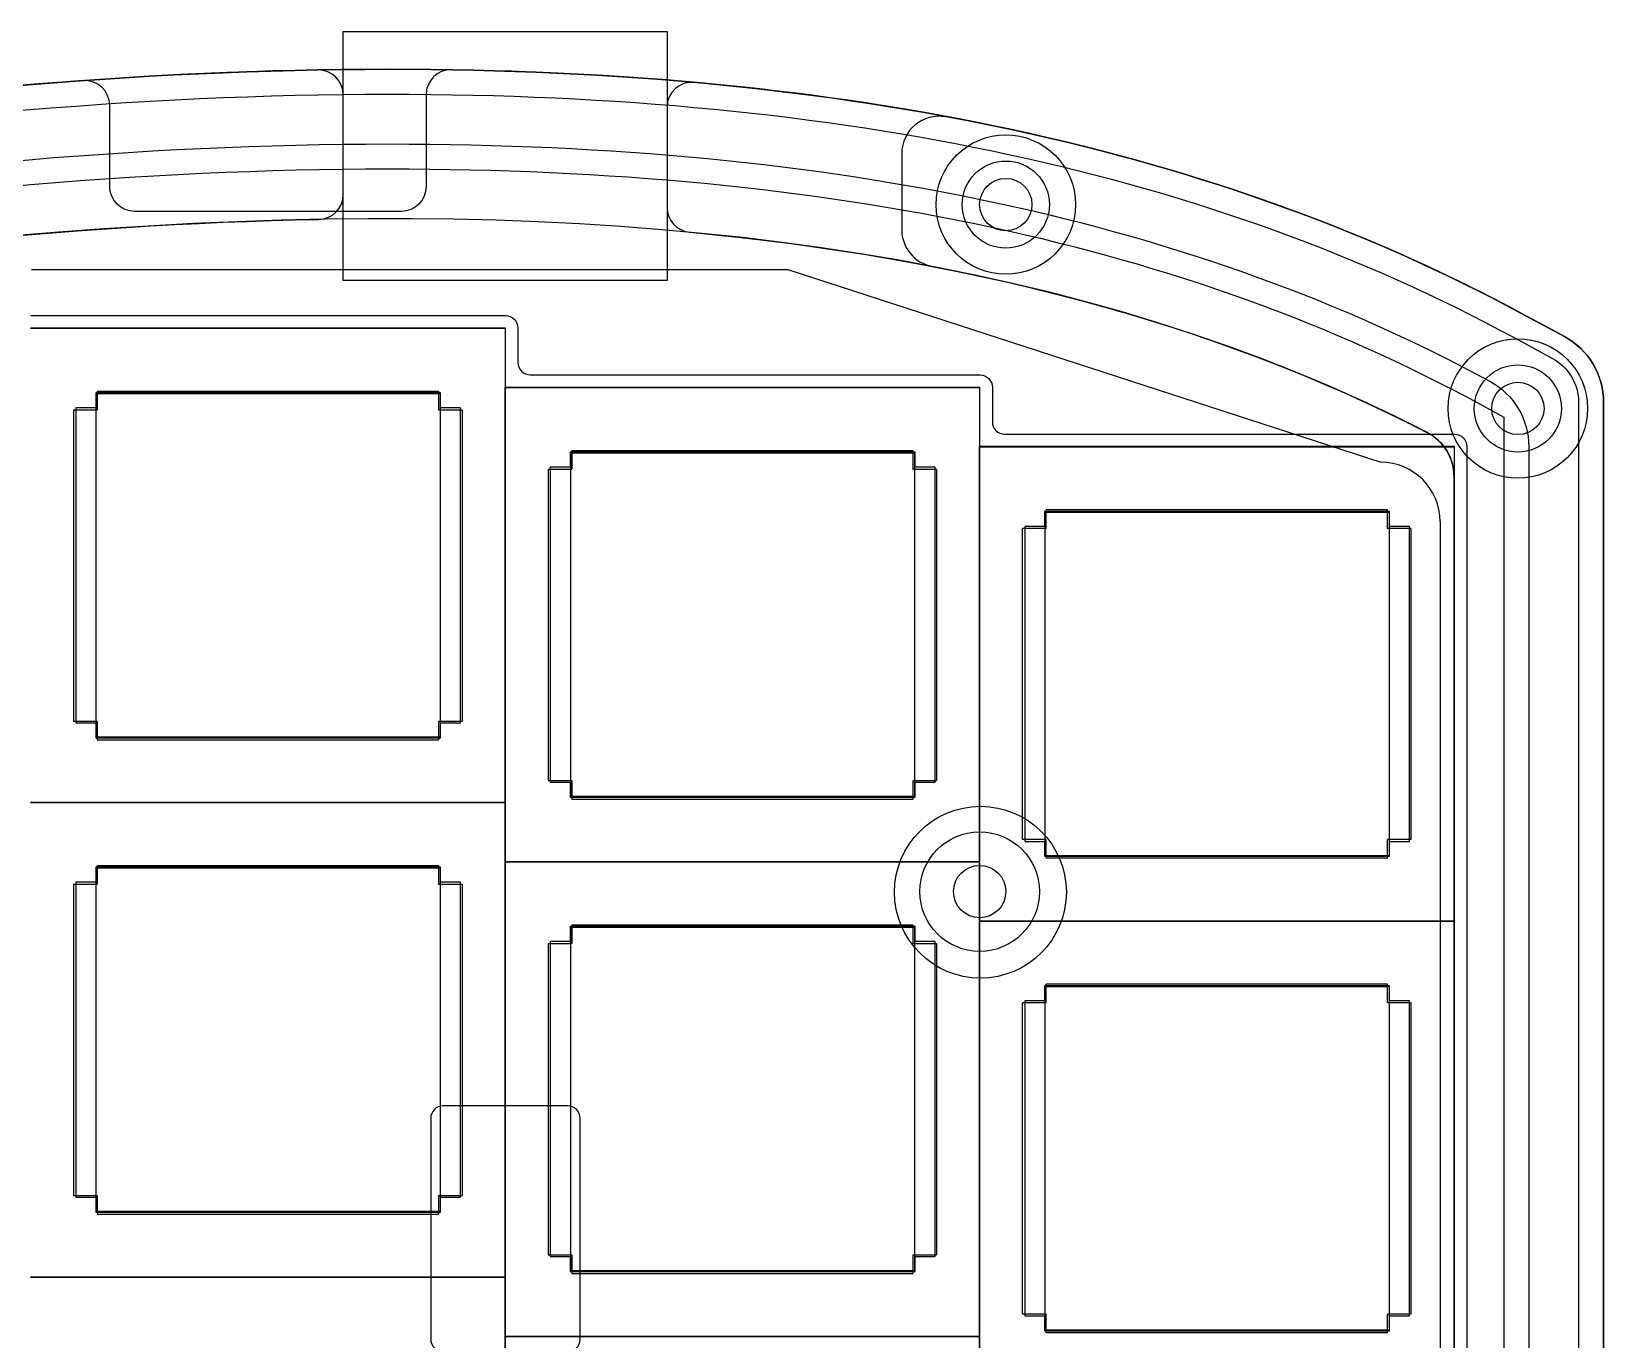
# Model space of a CAD drawing. Extents: x 39 to 193, y 68 to 203.
# Drawn here: x 102 to 165.1, y 150.9 to 203.5 of the extents above; entities that cross this region are included whole.
import ezdxf

# ---------------------------------------------------------------- set-up
doc = ezdxf.new("R2010")
doc.units = 0
doc.layers.add('iris-plate-design-rev2-and-rev3', color=7, linetype='CONTINUOUS')

msp = doc.modelspace()

# ---------------------------------------------------------------- linework, layer by layer
at = {"layer": 'iris-plate-design-rev2-and-rev3', "color": 5}
for p, q in [((114.501786, 193.473912), (114.501786, 203.47375)), ((114.501786, 203.47375), (127.501647, 203.47375)), ((127.501647, 203.47375), (127.501647, 193.473912)), ((140.417511, 199.723511), (138.693133, 200.043128)), ((136.923953, 198.571339), (136.923953, 197.318625)), ((136.923953, 197.318625), (136.923953, 195.509228)), ((127.501647, 193.473912), (114.501786, 193.473912)), ((101.962265, 192.064353), (121.012617, 192.064353)), ((162.745522, 191.646664), (161.960238, 192.072114)), ((101.951364, 191.55974), (121.001364, 191.55974)), ((121.012406, 191.564361), (101.962406, 191.564361)), ((121.001364, 191.55974), (121.001364, 172.50974)), ((121.012406, 189.183111), (121.012406, 191.564361)), ((121.512503, 191.564114), (121.512503, 190.182989)), ((163.530805, 191.221214), (162.745522, 191.646664)), ((122.012389, 189.683103), (140.062264, 189.683103)), ((104.562343, 188.964142), (104.562343, 188.364067)), ((118.412398, 188.964142), (104.562343, 188.964142)), ((104.562343, 188.964142), (104.562343, 188.364067)), ((118.412398, 188.964142), (104.562343, 188.964142)), ((104.58732, 175.138993), (104.58732, 188.938954)), ((104.58732, 188.938954), (118.38728, 188.938954)), ((118.38728, 188.938954), (118.38728, 175.138993)), ((118.412398, 188.364067), (118.412398, 188.964142)), ((118.412398, 188.364067), (118.412398, 188.964142)), ((121.001364, 170.12849), (121.001364, 189.17849)), ((121.001364, 189.17849), (140.051363, 189.17849)), ((140.062405, 189.183111), (121.012406, 189.183111)), ((140.051363, 189.17849), (140.051363, 170.12849)), ((140.062405, 186.802214), (140.062405, 189.183111)), ((140.56215, 189.183217), (140.56215, 187.802092)), ((104.562343, 188.364067), (103.762243, 188.364067)), ((103.762243, 188.364067), (103.762243, 175.714162)), ((104.562343, 188.364067), (103.762243, 188.364067)), ((103.762243, 188.364067), (103.762243, 175.714162)), ((119.212498, 188.364067), (118.412398, 188.364067)), ((119.212498, 188.364067), (118.412398, 188.364067)), ((119.212498, 175.714162), (119.212498, 188.364067)), ((119.212498, 175.714162), (119.212498, 188.364067)), ((165.101372, 163.877762), (165.101372, 188.583495)), ((141.062389, 187.302206), (159.112264, 187.302206)), ((123.612342, 186.583174), (123.612342, 185.983099)), ((137.462398, 186.583174), (123.612342, 186.583174)), ((123.612342, 186.583174), (123.612342, 185.983099)), ((137.462398, 186.583174), (123.612342, 186.583174)), ((123.637319, 172.758096), (123.637319, 186.558056)), ((123.637319, 186.558056), (137.43728, 186.558056)), ((137.43728, 186.558056), (137.43728, 172.758096)), ((137.462398, 185.983099), (137.462398, 186.583174)), ((137.462398, 185.983099), (137.462398, 186.583174)), ((140.051363, 167.74724), (140.051363, 186.79724)), ((140.051363, 186.79724), (159.101363, 186.79724)), ((159.112405, 186.802214), (140.062405, 186.802214)), ((159.101363, 186.79724), (159.101363, 167.74724)), ((159.112405, 167.752214), (159.112405, 186.802214)), ((159.61215, 186.80232), (159.61215, 110.602322)), ((123.612342, 185.983099), (122.812242, 185.983099)), ((122.812242, 185.983099), (122.812242, 173.333194)), ((123.612342, 185.983099), (122.812242, 185.983099)), ((122.812242, 185.983099), (122.812242, 173.333194)), ((138.262498, 185.983099), (137.462398, 185.983099)), ((138.262498, 185.983099), (137.462398, 185.983099)), ((138.262498, 173.333194), (138.262498, 185.983099)), ((138.262498, 173.333194), (138.262498, 185.983099)), ((159.101327, 185.592998), (159.101327, 162.38269)), ((142.662342, 184.202171), (142.662342, 183.602096)), ((156.512397, 184.202171), (142.662342, 184.202171)), ((142.662342, 184.202171), (142.662342, 183.602096)), ((156.512397, 184.202171), (142.662342, 184.202171)), ((142.687319, 170.377199), (142.687319, 184.177159)), ((142.687319, 184.177159), (156.487279, 184.177159)), ((156.487279, 184.177159), (156.487279, 170.377199)), ((156.512397, 183.602096), (156.512397, 184.202171)), ((156.512397, 183.602096), (156.512397, 184.202171)), ((142.662342, 183.602096), (141.862242, 183.602096)), ((141.862242, 183.602096), (141.862242, 170.952191)), ((142.662342, 183.602096), (141.862242, 183.602096)), ((141.862242, 183.602096), (141.862242, 170.952191)), ((157.312497, 183.602096), (156.512397, 183.602096)), ((157.312497, 183.602096), (156.512397, 183.602096)), ((157.312497, 170.952191), (157.312497, 183.602096)), ((157.312497, 170.952191), (157.312497, 183.602096)), ((103.762243, 175.714162), (104.562343, 175.714162)), ((103.762243, 175.714162), (104.562343, 175.714162)), ((104.562343, 175.714162), (104.562343, 175.114087)), ((104.562343, 175.714162), (104.562343, 175.114087)), ((118.412398, 175.114087), (118.412398, 175.714162)), ((118.412398, 175.714162), (119.212498, 175.714162)), ((118.412398, 175.114087), (118.412398, 175.714162)), ((118.412398, 175.714162), (119.212498, 175.714162)), ((104.562343, 175.114087), (118.412398, 175.114087)), ((104.562343, 175.114087), (118.412398, 175.114087)), ((118.38728, 175.138993), (104.58732, 175.138993)), ((122.812242, 173.333194), (123.612342, 173.333194)), ((122.812242, 173.333194), (123.612342, 173.333194)), ((123.612342, 173.333194), (123.612342, 172.733119)), ((123.612342, 173.333194), (123.612342, 172.733119)), ((137.462398, 172.733119), (137.462398, 173.333194)), ((137.462398, 173.333194), (138.262498, 173.333194)), ((137.462398, 172.733119), (137.462398, 173.333194)), ((137.462398, 173.333194), (138.262498, 173.333194)), ((121.001364, 172.50974), (101.951364, 172.50974)), ((101.951364, 172.50974), (121.001364, 172.50974)), ((121.001364, 172.50974), (121.001364, 153.459741)), ((123.612342, 172.733119), (137.462398, 172.733119)), ((123.612342, 172.733119), (137.462398, 172.733119)), ((137.43728, 172.758096), (123.637319, 172.758096)), ((141.862242, 170.952191), (142.662342, 170.952191)), ((141.862242, 170.952191), (142.662342, 170.952191)), ((142.662342, 170.952191), (142.662342, 170.352116)), ((142.662342, 170.952191), (142.662342, 170.352116)), ((156.512397, 170.352116), (156.512397, 170.952191)), ((156.512397, 170.952191), (157.312497, 170.952191)), ((156.512397, 170.352116), (156.512397, 170.952191)), ((156.512397, 170.952191), (157.312497, 170.952191)), ((104.562343, 169.914178), (104.562343, 169.314103)), ((118.412398, 169.914178), (104.562343, 169.914178)), ((104.562343, 169.914178), (104.562343, 169.314103)), ((118.412398, 169.914178), (104.562343, 169.914178)), ((104.58732, 156.088993), (104.58732, 169.888954)), ((104.58732, 169.888954), (118.38728, 169.888954)), ((118.38728, 169.888954), (118.38728, 156.088993)), ((118.412398, 169.314103), (118.412398, 169.914178)), ((118.412398, 169.314103), (118.412398, 169.914178)), ((140.051363, 170.12849), (121.001364, 170.12849)), ((121.001364, 151.078491), (121.001364, 170.12849)), ((121.001364, 170.12849), (140.051363, 170.12849)), ((140.051363, 170.12849), (140.051363, 151.078491)), ((142.662342, 170.352116), (156.512397, 170.352116)), ((142.662342, 170.352116), (156.512397, 170.352116)), ((156.487279, 170.377199), (142.687319, 170.377199)), ((104.562343, 169.314103), (103.762243, 169.314103)), ((103.762243, 169.314103), (103.762243, 156.664197)), ((104.562343, 169.314103), (103.762243, 169.314103)), ((103.762243, 169.314103), (103.762243, 156.664197)), ((119.212498, 169.314103), (118.412398, 169.314103)), ((119.212498, 169.314103), (118.412398, 169.314103)), ((119.212498, 156.664197), (119.212498, 169.314103)), ((119.212498, 156.664197), (119.212498, 169.314103)), ((123.612342, 167.533175), (123.612342, 166.9331)), ((137.462398, 167.533175), (123.612342, 167.533175)), ((123.612342, 167.533175), (123.612342, 166.9331)), ((137.462398, 167.533175), (123.612342, 167.533175)), ((123.637319, 153.708096), (123.637319, 167.508057)), ((123.637319, 167.508057), (137.43728, 167.508057)), ((137.43728, 167.508057), (137.43728, 153.708096)), ((137.462398, 166.9331), (137.462398, 167.533175)), ((137.462398, 166.9331), (137.462398, 167.533175)), ((159.101363, 167.74724), (140.051363, 167.74724)), ((140.051363, 148.697241), (140.051363, 167.74724)), ((140.051363, 167.74724), (159.101363, 167.74724)), ((159.101363, 167.74724), (159.101363, 148.697241)), ((159.112405, 148.702215), (159.112405, 167.752214)), ((123.612342, 166.9331), (122.812242, 166.9331)), ((122.812242, 166.9331), (122.812242, 154.283194)), ((123.612342, 166.9331), (122.812242, 166.9331)), ((122.812242, 166.9331), (122.812242, 154.283194)), ((138.262498, 166.9331), (137.462398, 166.9331)), ((138.262498, 166.9331), (137.462398, 166.9331)), ((138.262498, 154.283194), (138.262498, 166.9331)), ((138.262498, 154.283194), (138.262498, 166.9331)), ((142.662342, 165.152172), (142.662342, 164.552097)), ((156.512397, 165.152172), (142.662342, 165.152172)), ((142.662342, 165.152172), (142.662342, 164.552097)), ((156.512397, 165.152172), (142.662342, 165.152172)), ((142.687319, 151.327199), (142.687319, 165.12716)), ((142.687319, 165.12716), (156.487279, 165.12716)), ((156.487279, 165.12716), (156.487279, 151.327199)), ((156.512397, 164.552097), (156.512397, 165.152172)), ((156.512397, 164.552097), (156.512397, 165.152172)), ((142.662342, 164.552097), (141.862242, 164.552097)), ((141.862242, 164.552097), (141.862242, 151.902191)), ((142.662342, 164.552097), (141.862242, 164.552097)), ((141.862242, 164.552097), (141.862242, 151.902191)), ((157.312497, 164.552097), (156.512397, 164.552097)), ((157.312497, 164.552097), (156.512397, 164.552097)), ((157.312497, 151.902191), (157.312497, 164.552097)), ((157.312497, 151.902191), (157.312497, 164.552097)), ((165.101372, 139.172029), (165.101372, 163.877762)), ((159.101327, 162.38269), (159.101327, 139.172029)), ((103.762243, 156.664197), (104.562343, 156.664197)), ((103.762243, 156.664197), (104.562343, 156.664197)), ((104.562343, 156.664197), (104.562343, 156.064122)), ((104.562343, 156.664197), (104.562343, 156.064122)), ((118.412398, 156.064122), (118.412398, 156.664197)), ((118.412398, 156.664197), (119.212498, 156.664197)), ((118.412398, 156.064122), (118.412398, 156.664197)), ((118.412398, 156.664197), (119.212498, 156.664197)), ((104.562343, 156.064122), (118.412398, 156.064122)), ((104.562343, 156.064122), (118.412398, 156.064122)), ((118.38728, 156.088993), (104.58732, 156.088993)), ((122.812242, 154.283194), (123.612342, 154.283194)), ((122.812242, 154.283194), (123.612342, 154.283194)), ((123.612342, 154.283194), (123.612342, 153.683119)), ((123.612342, 154.283194), (123.612342, 153.683119)), ((137.462398, 153.683119), (137.462398, 154.283194)), ((137.462398, 154.283194), (138.262498, 154.283194)), ((137.462398, 153.683119), (137.462398, 154.283194)), ((137.462398, 154.283194), (138.262498, 154.283194)), ((101.951364, 153.459741), (121.001364, 153.459741)), ((121.001364, 153.459741), (101.951364, 153.459741)), ((121.001364, 153.459741), (121.001364, 134.409741)), ((123.612342, 153.683119), (137.462398, 153.683119)), ((123.612342, 153.683119), (137.462398, 153.683119)), ((137.43728, 153.708096), (123.637319, 153.708096)), ((141.862242, 151.902191), (142.662342, 151.902191)), ((141.862242, 151.902191), (142.662342, 151.902191)), ((142.662342, 151.902191), (142.662342, 151.302116)), ((142.662342, 151.902191), (142.662342, 151.302116)), ((156.512397, 151.302116), (156.512397, 151.902191)), ((156.512397, 151.902191), (157.312497, 151.902191)), ((156.512397, 151.302116), (156.512397, 151.902191)), ((156.512397, 151.902191), (157.312497, 151.902191)), ((140.051363, 151.078491), (121.001364, 151.078491)), ((121.001364, 132.028491), (121.001364, 151.078491)), ((121.001364, 151.078491), (140.051363, 151.078491)), ((140.051363, 151.078491), (140.051363, 132.028491)), ((142.662342, 151.302116), (156.512397, 151.302116)), ((142.662342, 151.302116), (156.512397, 151.302116)), ((156.487279, 151.327199), (142.687319, 151.327199))]:
    msp.add_line(p, q, dxfattribs=at)
at = {"layer": 'iris-plate-design-rev2-and-rev3', "color": 4}
for p, q in [((114.501574, 196.923937), (114.501574, 200.926907)), ((117.826505, 200.933257), (117.826505, 197.252726)), ((105.126505, 197.252726), (105.126505, 200.501457)), ((127.501365, 200.430901), (127.501365, 196.405707)), ((142.852771, 196.52103), (142.852771, 196.52103)), ((116.821794, 196.248015), (106.131216, 196.248015)), ((163.530911, 191.220932), (161.959992, 192.072185)), ((163.530629, 191.220932), (161.960062, 192.072185)), ((104.562343, 188.964142), (104.562343, 188.364067)), ((118.412398, 188.964142), (104.562343, 188.964142)), ((104.562343, 188.964142), (104.562343, 188.364067)), ((118.412398, 188.964142), (104.562343, 188.964142)), ((104.562343, 188.964142), (104.562343, 188.364067)), ((118.412398, 188.964142), (104.562343, 188.964142)), ((104.562343, 188.964142), (104.562343, 188.364067)), ((118.412398, 188.964142), (104.562343, 188.964142)), ((118.412398, 188.364067), (118.412398, 188.964142)), ((118.412398, 188.364067), (118.412398, 188.964142)), ((118.412398, 188.364067), (118.412398, 188.964142)), ((118.412398, 188.364067), (118.412398, 188.964142)), ((104.562343, 188.364067), (103.762243, 188.364067)), ((103.762243, 188.364067), (103.762243, 175.714162)), ((104.562343, 188.364067), (103.762243, 188.364067)), ((103.762243, 188.364067), (103.762243, 175.714162)), ((104.562343, 188.364067), (103.762243, 188.364067)), ((103.762243, 188.364067), (103.762243, 175.714162)), ((104.562343, 188.364067), (103.762243, 188.364067)), ((103.762243, 188.364067), (103.762243, 175.714162)), ((119.212498, 188.364067), (118.412398, 188.364067)), ((119.212498, 188.364067), (118.412398, 188.364067)), ((119.212498, 188.364067), (118.412398, 188.364067)), ((119.212498, 188.364067), (118.412398, 188.364067)), ((119.212498, 175.714162), (119.212498, 188.364067)), ((119.212498, 175.714162), (119.212498, 188.364067)), ((119.212498, 175.714162), (119.212498, 188.364067)), ((119.212498, 175.714162), (119.212498, 188.364067)), ((163.410402, 188.33528), (163.410402, 188.33528)), ((165.101478, 139.1721), (165.101478, 188.583565)), ((165.101548, 139.1721), (165.101548, 188.583565)), ((158.037455, 187.360132), (158.037455, 187.360132)), ((123.612342, 186.583174), (123.612342, 185.983099)), ((137.462398, 186.583174), (123.612342, 186.583174)), ((123.612342, 186.583174), (123.612342, 185.983099)), ((137.462398, 186.583174), (123.612342, 186.583174)), ((123.612342, 186.583174), (123.612342, 185.983099)), ((137.462398, 186.583174), (123.612342, 186.583174)), ((123.612342, 186.583174), (123.612342, 185.983099)), ((137.462398, 186.583174), (123.612342, 186.583174)), ((137.462398, 185.983099), (137.462398, 186.583174)), ((137.462398, 185.983099), (137.462398, 186.583174)), ((137.462398, 185.983099), (137.462398, 186.583174)), ((137.462398, 185.983099), (137.462398, 186.583174)), ((162.101491, 186.797063), (162.101491, 139.172065)), ((123.612342, 185.983099), (122.812242, 185.983099)), ((122.812242, 185.983099), (122.812242, 173.333194)), ((123.612342, 185.983099), (122.812242, 185.983099)), ((122.812242, 185.983099), (122.812242, 173.333194)), ((123.612342, 185.983099), (122.812242, 185.983099)), ((122.812242, 185.983099), (122.812242, 173.333194)), ((123.612342, 185.983099), (122.812242, 185.983099)), ((122.812242, 185.983099), (122.812242, 173.333194)), ((138.262498, 185.983099), (137.462398, 185.983099)), ((138.262498, 185.983099), (137.462398, 185.983099)), ((138.262498, 185.983099), (137.462398, 185.983099)), ((138.262498, 185.983099), (137.462398, 185.983099)), ((138.262498, 173.333194), (138.262498, 185.983099)), ((138.262498, 173.333194), (138.262498, 185.983099)), ((138.262498, 173.333194), (138.262498, 185.983099)), ((138.262498, 173.333194), (138.262498, 185.983099)), ((159.101433, 185.593068), (159.101433, 139.1721)), ((142.662342, 184.202171), (142.662342, 183.602096)), ((156.512397, 184.202171), (142.662342, 184.202171)), ((142.662342, 184.202171), (142.662342, 183.602096)), ((156.512397, 184.202171), (142.662342, 184.202171)), ((142.662342, 184.202171), (142.662342, 183.602096)), ((156.512397, 184.202171), (142.662342, 184.202171)), ((142.662342, 184.202171), (142.662342, 183.602096)), ((156.512397, 184.202171), (142.662342, 184.202171)), ((156.512397, 183.602096), (156.512397, 184.202171)), ((156.512397, 183.602096), (156.512397, 184.202171)), ((156.512397, 183.602096), (156.512397, 184.202171)), ((156.512397, 183.602096), (156.512397, 184.202171)), ((142.662342, 183.602096), (141.862242, 183.602096)), ((141.862242, 183.602096), (141.862242, 170.952191)), ((142.662342, 183.602096), (141.862242, 183.602096)), ((141.862242, 183.602096), (141.862242, 170.952191)), ((142.662342, 183.602096), (141.862242, 183.602096)), ((141.862242, 183.602096), (141.862242, 170.952191)), ((142.662342, 183.602096), (141.862242, 183.602096)), ((141.862242, 183.602096), (141.862242, 170.952191)), ((157.312497, 183.602096), (156.512397, 183.602096)), ((157.312497, 183.602096), (156.512397, 183.602096)), ((157.312497, 183.602096), (156.512397, 183.602096)), ((157.312497, 183.602096), (156.512397, 183.602096)), ((157.312497, 170.952191), (157.312497, 183.602096)), ((157.312497, 170.952191), (157.312497, 183.602096)), ((157.312497, 170.952191), (157.312497, 183.602096)), ((157.312497, 170.952191), (157.312497, 183.602096)), ((103.762243, 175.714162), (104.562343, 175.714162)), ((103.762243, 175.714162), (104.562343, 175.714162)), ((103.762243, 175.714162), (104.562343, 175.714162)), ((103.762243, 175.714162), (104.562343, 175.714162)), ((104.562343, 175.714162), (104.562343, 175.114087)), ((104.562343, 175.714162), (104.562343, 175.114087)), ((104.562343, 175.714162), (104.562343, 175.114087)), ((104.562343, 175.714162), (104.562343, 175.114087)), ((118.412398, 175.114087), (118.412398, 175.714162)), ((118.412398, 175.714162), (119.212498, 175.714162)), ((118.412398, 175.114087), (118.412398, 175.714162)), ((118.412398, 175.714162), (119.212498, 175.714162)), ((118.412398, 175.114087), (118.412398, 175.714162)), ((118.412398, 175.714162), (119.212498, 175.714162)), ((118.412398, 175.114087), (118.412398, 175.714162)), ((118.412398, 175.714162), (119.212498, 175.714162)), ((104.562343, 175.114087), (118.412398, 175.114087)), ((104.562343, 175.114087), (118.412398, 175.114087)), ((104.562343, 175.114087), (118.412398, 175.114087)), ((104.562343, 175.114087), (118.412398, 175.114087)), ((122.812242, 173.333194), (123.612342, 173.333194)), ((122.812242, 173.333194), (123.612342, 173.333194)), ((122.812242, 173.333194), (123.612342, 173.333194)), ((122.812242, 173.333194), (123.612342, 173.333194)), ((123.612342, 173.333194), (123.612342, 172.733119)), ((123.612342, 173.333194), (123.612342, 172.733119)), ((123.612342, 173.333194), (123.612342, 172.733119)), ((123.612342, 173.333194), (123.612342, 172.733119)), ((137.462398, 172.733119), (137.462398, 173.333194)), ((137.462398, 173.333194), (138.262498, 173.333194)), ((137.462398, 172.733119), (137.462398, 173.333194)), ((137.462398, 173.333194), (138.262498, 173.333194)), ((137.462398, 172.733119), (137.462398, 173.333194)), ((137.462398, 173.333194), (138.262498, 173.333194)), ((137.462398, 172.733119), (137.462398, 173.333194)), ((137.462398, 173.333194), (138.262498, 173.333194)), ((123.612342, 172.733119), (137.462398, 172.733119)), ((123.612342, 172.733119), (137.462398, 172.733119)), ((123.612342, 172.733119), (137.462398, 172.733119)), ((123.612342, 172.733119), (137.462398, 172.733119)), ((141.862242, 170.952191), (142.662342, 170.952191)), ((141.862242, 170.952191), (142.662342, 170.952191)), ((141.862242, 170.952191), (142.662342, 170.952191)), ((141.862242, 170.952191), (142.662342, 170.952191)), ((142.662342, 170.952191), (142.662342, 170.352116)), ((142.662342, 170.952191), (142.662342, 170.352116)), ((142.662342, 170.952191), (142.662342, 170.352116)), ((142.662342, 170.952191), (142.662342, 170.352116)), ((156.512397, 170.352116), (156.512397, 170.952191)), ((156.512397, 170.952191), (157.312497, 170.952191)), ((156.512397, 170.352116), (156.512397, 170.952191)), ((156.512397, 170.952191), (157.312497, 170.952191)), ((156.512397, 170.352116), (156.512397, 170.952191)), ((156.512397, 170.952191), (157.312497, 170.952191)), ((156.512397, 170.352116), (156.512397, 170.952191)), ((156.512397, 170.952191), (157.312497, 170.952191)), ((104.562343, 169.914178), (104.562343, 169.314103)), ((118.412398, 169.914178), (104.562343, 169.914178)), ((104.562343, 169.914178), (104.562343, 169.314103)), ((118.412398, 169.914178), (104.562343, 169.914178)), ((104.562343, 169.914178), (104.562343, 169.314103)), ((118.412398, 169.914178), (104.562343, 169.914178)), ((104.562343, 169.914178), (104.562343, 169.314103)), ((118.412398, 169.914178), (104.562343, 169.914178)), ((118.412398, 169.314103), (118.412398, 169.914178)), ((118.412398, 169.314103), (118.412398, 169.914178)), ((118.412398, 169.314103), (118.412398, 169.914178)), ((118.412398, 169.314103), (118.412398, 169.914178)), ((142.662342, 170.352116), (156.512397, 170.352116)), ((142.662342, 170.352116), (156.512397, 170.352116)), ((142.662342, 170.352116), (156.512397, 170.352116)), ((142.662342, 170.352116), (156.512397, 170.352116)), ((104.562343, 169.314103), (103.762243, 169.314103)), ((103.762243, 169.314103), (103.762243, 156.664197)), ((104.562343, 169.314103), (103.762243, 169.314103)), ((103.762243, 169.314103), (103.762243, 156.664197)), ((104.562343, 169.314103), (103.762243, 169.314103)), ((103.762243, 169.314103), (103.762243, 156.664197)), ((104.562343, 169.314103), (103.762243, 169.314103)), ((103.762243, 169.314103), (103.762243, 156.664197)), ((119.212498, 169.314103), (118.412398, 169.314103)), ((119.212498, 169.314103), (118.412398, 169.314103)), ((119.212498, 169.314103), (118.412398, 169.314103)), ((119.212498, 169.314103), (118.412398, 169.314103)), ((119.212498, 156.664197), (119.212498, 169.314103)), ((119.212498, 156.664197), (119.212498, 169.314103)), ((119.212498, 156.664197), (119.212498, 169.314103)), ((119.212498, 156.664197), (119.212498, 169.314103)), ((123.612342, 167.533175), (123.612342, 166.9331)), ((137.462398, 167.533175), (123.612342, 167.533175)), ((123.612342, 167.533175), (123.612342, 166.9331)), ((137.462398, 167.533175), (123.612342, 167.533175)), ((123.612342, 167.533175), (123.612342, 166.9331)), ((137.462398, 167.533175), (123.612342, 167.533175)), ((123.612342, 167.533175), (123.612342, 166.9331)), ((137.462398, 167.533175), (123.612342, 167.533175)), ((137.462398, 166.9331), (137.462398, 167.533175)), ((137.462398, 166.9331), (137.462398, 167.533175)), ((137.462398, 166.9331), (137.462398, 167.533175)), ((137.462398, 166.9331), (137.462398, 167.533175)), ((123.612342, 166.9331), (122.812242, 166.9331)), ((122.812242, 166.9331), (122.812242, 154.283194)), ((123.612342, 166.9331), (122.812242, 166.9331)), ((122.812242, 166.9331), (122.812242, 154.283194)), ((123.612342, 166.9331), (122.812242, 166.9331)), ((122.812242, 166.9331), (122.812242, 154.283194)), ((123.612342, 166.9331), (122.812242, 166.9331)), ((122.812242, 166.9331), (122.812242, 154.283194)), ((138.262498, 166.9331), (137.462398, 166.9331)), ((138.262498, 166.9331), (137.462398, 166.9331)), ((138.262498, 166.9331), (137.462398, 166.9331)), ((138.262498, 166.9331), (137.462398, 166.9331)), ((138.262498, 154.283194), (138.262498, 166.9331)), ((138.262498, 154.283194), (138.262498, 166.9331)), ((138.262498, 154.283194), (138.262498, 166.9331)), ((138.262498, 154.283194), (138.262498, 166.9331)), ((142.662342, 165.152172), (142.662342, 164.552097)), ((156.512397, 165.152172), (142.662342, 165.152172)), ((142.662342, 165.152172), (142.662342, 164.552097)), ((156.512397, 165.152172), (142.662342, 165.152172)), ((142.662342, 165.152172), (142.662342, 164.552097)), ((156.512397, 165.152172), (142.662342, 165.152172)), ((142.662342, 165.152172), (142.662342, 164.552097)), ((156.512397, 165.152172), (142.662342, 165.152172)), ((156.512397, 164.552097), (156.512397, 165.152172)), ((156.512397, 164.552097), (156.512397, 165.152172)), ((156.512397, 164.552097), (156.512397, 165.152172)), ((156.512397, 164.552097), (156.512397, 165.152172)), ((142.662342, 164.552097), (141.862242, 164.552097)), ((141.862242, 164.552097), (141.862242, 151.902191)), ((142.662342, 164.552097), (141.862242, 164.552097)), ((141.862242, 164.552097), (141.862242, 151.902191)), ((142.662342, 164.552097), (141.862242, 164.552097)), ((141.862242, 164.552097), (141.862242, 151.902191)), ((142.662342, 164.552097), (141.862242, 164.552097)), ((141.862242, 164.552097), (141.862242, 151.902191)), ((157.312497, 164.552097), (156.512397, 164.552097)), ((157.312497, 164.552097), (156.512397, 164.552097)), ((157.312497, 164.552097), (156.512397, 164.552097)), ((157.312497, 164.552097), (156.512397, 164.552097)), ((157.312497, 151.902191), (157.312497, 164.552097)), ((157.312497, 151.902191), (157.312497, 164.552097)), ((157.312497, 151.902191), (157.312497, 164.552097)), ((157.312497, 151.902191), (157.312497, 164.552097)), ((103.762243, 156.664197), (104.562343, 156.664197)), ((103.762243, 156.664197), (104.562343, 156.664197)), ((103.762243, 156.664197), (104.562343, 156.664197)), ((103.762243, 156.664197), (104.562343, 156.664197)), ((104.562343, 156.664197), (104.562343, 156.064122)), ((104.562343, 156.664197), (104.562343, 156.064122)), ((104.562343, 156.664197), (104.562343, 156.064122)), ((104.562343, 156.664197), (104.562343, 156.064122)), ((118.412398, 156.064122), (118.412398, 156.664197)), ((118.412398, 156.664197), (119.212498, 156.664197)), ((118.412398, 156.064122), (118.412398, 156.664197)), ((118.412398, 156.664197), (119.212498, 156.664197)), ((118.412398, 156.064122), (118.412398, 156.664197)), ((118.412398, 156.664197), (119.212498, 156.664197)), ((118.412398, 156.064122), (118.412398, 156.664197)), ((118.412398, 156.664197), (119.212498, 156.664197)), ((104.562343, 156.064122), (118.412398, 156.064122)), ((104.562343, 156.064122), (118.412398, 156.064122)), ((104.562343, 156.064122), (118.412398, 156.064122)), ((104.562343, 156.064122), (118.412398, 156.064122)), ((122.812242, 154.283194), (123.612342, 154.283194)), ((122.812242, 154.283194), (123.612342, 154.283194)), ((122.812242, 154.283194), (123.612342, 154.283194)), ((122.812242, 154.283194), (123.612342, 154.283194)), ((123.612342, 154.283194), (123.612342, 153.683119)), ((123.612342, 154.283194), (123.612342, 153.683119)), ((123.612342, 154.283194), (123.612342, 153.683119)), ((123.612342, 154.283194), (123.612342, 153.683119)), ((137.462398, 153.683119), (137.462398, 154.283194)), ((137.462398, 154.283194), (138.262498, 154.283194)), ((137.462398, 153.683119), (137.462398, 154.283194)), ((137.462398, 154.283194), (138.262498, 154.283194)), ((137.462398, 153.683119), (137.462398, 154.283194)), ((137.462398, 154.283194), (138.262498, 154.283194)), ((137.462398, 153.683119), (137.462398, 154.283194)), ((137.462398, 154.283194), (138.262498, 154.283194)), ((123.612342, 153.683119), (137.462398, 153.683119)), ((123.612342, 153.683119), (137.462398, 153.683119)), ((123.612342, 153.683119), (137.462398, 153.683119)), ((123.612342, 153.683119), (137.462398, 153.683119)), ((141.862242, 151.902191), (142.662342, 151.902191)), ((141.862242, 151.902191), (142.662342, 151.902191)), ((141.862242, 151.902191), (142.662342, 151.902191)), ((141.862242, 151.902191), (142.662342, 151.902191)), ((142.662342, 151.902191), (142.662342, 151.302116)), ((142.662342, 151.902191), (142.662342, 151.302116)), ((142.662342, 151.902191), (142.662342, 151.302116)), ((142.662342, 151.902191), (142.662342, 151.302116)), ((156.512397, 151.302116), (156.512397, 151.902191)), ((156.512397, 151.902191), (157.312497, 151.902191)), ((156.512397, 151.302116), (156.512397, 151.902191)), ((156.512397, 151.902191), (157.312497, 151.902191)), ((156.512397, 151.302116), (156.512397, 151.902191)), ((156.512397, 151.902191), (157.312497, 151.902191)), ((156.512397, 151.302116), (156.512397, 151.902191)), ((156.512397, 151.902191), (157.312497, 151.902191)), ((142.662342, 151.302116), (156.512397, 151.302116)), ((142.662342, 151.302116), (156.512397, 151.302116)), ((142.662342, 151.302116), (156.512397, 151.302116)), ((142.662342, 151.302116), (156.512397, 151.302116))]:
    msp.add_line(p, q, dxfattribs=at)
at = {"layer": 'iris-plate-design-rev2-and-rev3', "color": 1}
for p, q in [((142.15279, 196.52103), (142.15279, 196.52103)), ((142.15279, 196.52103), (142.15279, 196.52103)), ((163.530629, 191.220932), (161.960062, 192.072185)), ((161.960097, 192.07222), (163.530664, 191.220967)), ((162.71042, 188.33528), (162.71042, 188.33528)), ((162.71042, 188.33528), (162.71042, 188.33528)), ((165.101231, 188.583601), (165.101231, 139.172135)), ((165.101548, 139.1721), (165.101548, 188.583565)), ((159.101504, 139.1721), (159.101504, 185.593068)), ((159.101504, 139.1721), (159.101504, 185.593068)), ((141.102782, 168.936313), (141.102782, 168.936313)), ((123.511942, 160.333368), (118.512023, 160.333368)), ((118.012136, 159.833482), (118.012136, 156.464455)), ((124.012181, 156.464455), (124.012181, 159.833482)), ((118.012136, 156.464455), (118.012136, 154.333324)), ((124.012181, 154.333324), (124.012181, 156.464455)), ((118.012136, 154.333324), (118.012136, 150.964649)), ((124.012181, 150.964649), (124.012181, 154.333324))]:
    msp.add_line(p, q, dxfattribs=at)
at = {"layer": 'iris-plate-design-rev2-and-rev3', "color": 3}
for p, q in [((143.902779, 196.52103), (143.902779, 196.52103)), ((101.98382, 193.916436), (132.34458, 193.916436)), ((132.344439, 193.916436), (156.156938, 186.177198)), ((104.627395, 189.033569), (104.627395, 188.284269)), ((104.627395, 189.033569), (118.325756, 189.033569)), ((118.325615, 189.033569), (118.325615, 188.284269)), ((103.677435, 188.284269), (104.627466, 188.284269)), ((103.677435, 188.284269), (103.677435, 175.784999)), ((118.325615, 188.284269), (119.275645, 188.284269)), ((119.275575, 188.284269), (119.275575, 175.784999)), ((160.054321, 188.555343), (161.101366, 187.988076)), ((164.46041, 188.33528), (164.46041, 188.33528)), ((161.101366, 187.988076), (161.101366, 139.1721)), ((123.677395, 186.653589), (123.677395, 185.904289)), ((123.677395, 186.653589), (137.375755, 186.653589)), ((137.375614, 186.653589), (137.375614, 185.904289)), ((122.727435, 185.904289), (123.677465, 185.904289)), ((122.727435, 185.904289), (122.727435, 173.40255)), ((137.375614, 185.904289), (138.325645, 185.904289)), ((138.325574, 185.904289), (138.325574, 173.40255)), ((156.425614, 184.271069), (142.727253, 184.271069)), ((142.727394, 183.521769), (142.727394, 184.271069)), ((156.425614, 183.521769), (156.425614, 184.271069)), ((158.536918, 183.797077), (158.536918, 126.647078)), ((142.727394, 183.521769), (141.777364, 183.521769)), ((141.777434, 171.022429), (141.777434, 183.521698)), ((157.375574, 183.521769), (156.425543, 183.521769)), ((157.375574, 171.022429), (157.375574, 183.521698)), ((103.677435, 175.784929), (104.627466, 175.784929)), ((104.627395, 175.784929), (104.627395, 175.035629)), ((118.325615, 175.784929), (118.325615, 175.035629)), ((118.325615, 175.784929), (119.275645, 175.784929)), ((104.627395, 175.035629), (118.325756, 175.035629)), ((122.727435, 173.402409), (123.677465, 173.402409)), ((123.677395, 173.402409), (123.677395, 172.653109)), ((137.375614, 173.402409), (137.375614, 172.653109)), ((137.375614, 173.402409), (138.325645, 173.402409)), ((123.677395, 172.653109), (137.375755, 172.653109)), ((140.083819, 172.361962), (140.083819, 172.361962)), ((142.727394, 171.022429), (141.777364, 171.022429)), ((142.727394, 170.273129), (142.727394, 171.022429)), ((157.375574, 171.022429), (156.425543, 171.022429)), ((156.425614, 170.273129), (156.425614, 171.022429)), ((104.627395, 169.983569), (104.627395, 169.234269)), ((104.627395, 169.983569), (118.325756, 169.983569)), ((118.325615, 169.983569), (118.325615, 169.234269)), ((156.425614, 170.273129), (142.727253, 170.273129)), ((103.677435, 169.234269), (104.627466, 169.234269)), ((103.677435, 169.234269), (103.677435, 156.735)), ((118.325615, 169.234269), (119.275645, 169.234269)), ((119.275575, 169.234269), (119.275575, 156.735)), ((123.677395, 167.603589), (123.677395, 166.854289)), ((123.677395, 167.603589), (137.375755, 167.603589)), ((137.375614, 167.603589), (137.375614, 166.854289)), ((122.727435, 166.854289), (123.677465, 166.854289)), ((122.727435, 166.854289), (122.727435, 154.352551)), ((137.375614, 166.854289), (138.325645, 166.854289)), ((138.325574, 166.854289), (138.325574, 154.352551)), ((156.425614, 165.221069), (142.727253, 165.221069)), ((142.727394, 164.471769), (142.727394, 165.221069)), ((156.425614, 164.471769), (156.425614, 165.221069)), ((142.727394, 164.471769), (141.777364, 164.471769)), ((141.777434, 151.97243), (141.777434, 164.471699)), ((157.375574, 164.471769), (156.425543, 164.471769)), ((157.375574, 151.97243), (157.375574, 164.471699)), ((103.677435, 156.734929), (104.627466, 156.734929)), ((104.627395, 156.734929), (104.627395, 155.985629)), ((118.325615, 156.734929), (118.325615, 155.985629)), ((118.325615, 156.734929), (119.275645, 156.734929)), ((104.627395, 155.985629), (118.325756, 155.985629)), ((122.727435, 154.352409), (123.677465, 154.352409)), ((123.677395, 154.352409), (123.677395, 153.603109)), ((137.375614, 154.352409), (137.375614, 153.603109)), ((137.375614, 154.352409), (138.325645, 154.352409)), ((123.677395, 153.603109), (137.375755, 153.603109)), ((142.727394, 151.97243), (141.777364, 151.97243)), ((142.727394, 151.22313), (142.727394, 151.97243)), ((157.375574, 151.97243), (156.425543, 151.97243)), ((156.425614, 151.22313), (156.425614, 151.97243)), ((156.425614, 151.22313), (142.727253, 151.22313))]:
    msp.add_line(p, q, dxfattribs=at)
at = {"layer": 'iris-plate-design-rev2-and-rev3', "color": 7}
for p, q in [((101.98382, 193.916436), (132.34458, 193.916436)), ((132.344439, 193.916436), (156.156938, 186.177198)), ((104.627395, 189.033569), (104.627395, 188.284269)), ((104.627395, 189.033569), (118.325756, 189.033569)), ((118.325615, 189.033569), (118.325615, 188.284269)), ((103.677435, 188.284269), (104.627466, 188.284269)), ((103.677435, 188.284269), (103.677435, 175.784999)), ((118.325615, 188.284269), (119.275645, 188.284269)), ((119.275575, 188.284269), (119.275575, 175.784999)), ((123.677395, 186.653589), (123.677395, 185.904289)), ((123.677395, 186.653589), (137.375755, 186.653589)), ((137.375614, 186.653589), (137.375614, 185.904289)), ((122.727435, 185.904289), (123.677465, 185.904289)), ((122.727435, 185.904289), (122.727435, 173.40255)), ((137.375614, 185.904289), (138.325645, 185.904289)), ((138.325574, 185.904289), (138.325574, 173.40255)), ((156.425614, 184.271069), (142.727253, 184.271069)), ((142.727394, 183.521769), (142.727394, 184.271069)), ((156.425614, 183.521769), (156.425614, 184.271069)), ((158.536918, 183.797077), (158.536918, 126.647078)), ((142.727394, 183.521769), (141.777364, 183.521769)), ((141.777434, 171.022429), (141.777434, 183.521698)), ((157.375574, 183.521769), (156.425543, 183.521769)), ((157.375574, 171.022429), (157.375574, 183.521698)), ((103.677435, 175.784929), (104.627466, 175.784929)), ((104.627395, 175.784929), (104.627395, 175.035629)), ((118.325615, 175.784929), (118.325615, 175.035629)), ((118.325615, 175.784929), (119.275645, 175.784929)), ((104.627395, 175.035629), (118.325756, 175.035629)), ((122.727435, 173.402409), (123.677465, 173.402409)), ((123.677395, 173.402409), (123.677395, 172.653109)), ((137.375614, 173.402409), (137.375614, 172.653109)), ((137.375614, 173.402409), (138.325645, 173.402409)), ((123.677395, 172.653109), (137.375755, 172.653109)), ((142.727394, 171.022429), (141.777364, 171.022429)), ((142.727394, 170.273129), (142.727394, 171.022429)), ((157.375574, 171.022429), (156.425543, 171.022429)), ((156.425614, 170.273129), (156.425614, 171.022429)), ((104.627395, 169.983569), (104.627395, 169.234269)), ((104.627395, 169.983569), (118.325756, 169.983569)), ((118.325615, 169.983569), (118.325615, 169.234269)), ((156.425614, 170.273129), (142.727253, 170.273129)), ((103.677435, 169.234269), (104.627466, 169.234269)), ((103.677435, 169.234269), (103.677435, 156.735)), ((118.325615, 169.234269), (119.275645, 169.234269)), ((119.275575, 169.234269), (119.275575, 156.735)), ((123.677395, 167.603589), (123.677395, 166.854289)), ((123.677395, 167.603589), (137.375755, 167.603589)), ((137.375614, 167.603589), (137.375614, 166.854289)), ((122.727435, 166.854289), (123.677465, 166.854289)), ((122.727435, 166.854289), (122.727435, 154.352551)), ((137.375614, 166.854289), (138.325645, 166.854289)), ((138.325574, 166.854289), (138.325574, 154.352551)), ((156.425614, 165.221069), (142.727253, 165.221069)), ((142.727394, 164.471769), (142.727394, 165.221069)), ((156.425614, 164.471769), (156.425614, 165.221069)), ((142.727394, 164.471769), (141.777364, 164.471769)), ((141.777434, 151.97243), (141.777434, 164.471699)), ((157.375574, 164.471769), (156.425543, 164.471769)), ((157.375574, 151.97243), (157.375574, 164.471699)), ((103.677435, 156.734929), (104.627466, 156.734929)), ((104.627395, 156.734929), (104.627395, 155.985629)), ((118.325615, 156.734929), (118.325615, 155.985629)), ((118.325615, 156.734929), (119.275645, 156.734929)), ((104.627395, 155.985629), (118.325756, 155.985629)), ((122.727435, 154.352409), (123.677465, 154.352409)), ((123.677395, 154.352409), (123.677395, 153.603109)), ((137.375614, 154.352409), (137.375614, 153.603109)), ((137.375614, 154.352409), (138.325645, 154.352409)), ((123.677395, 153.603109), (137.375755, 153.603109)), ((142.727394, 151.97243), (141.777364, 151.97243)), ((142.727394, 151.22313), (142.727394, 151.97243)), ((157.375574, 151.97243), (156.425543, 151.97243)), ((156.425614, 151.22313), (156.425614, 151.97243)), ((156.425614, 151.22313), (142.727253, 151.22313))]:
    msp.add_line(p, q, dxfattribs=at)
at = {"layer": 'iris-plate-design-rev2-and-rev3', "color": 2}
for p, q in [((161.483847, 191.193062), (163.054414, 190.34181)), ((164.101106, 188.583565), (164.101106, 139.1721))]:
    msp.add_line(p, q, dxfattribs=at)
at = {"layer": 'iris-plate-design-rev2-and-rev3', "color": 1}
for points in [[(116.312735, 201.954548), (96.509203, 201.954548), (72.607803, 198.112798), (43.242229, 190.209871)], [(43.242264, 190.209906), (72.607838, 198.112834), (96.509238, 201.954584), (116.312771, 201.954584)], [(158.004718, 187.377065), (130.794968, 201.41374), (90.360639, 196.543643), (46.289876, 184.814135)], [(158.004718, 187.377065), (130.794968, 201.41374), (90.360639, 196.543643), (46.289876, 184.814135)], [(161.960062, 192.072185), (149.68904, 198.722046), (134.757368, 201.954548), (116.312735, 201.954548)], [(116.312771, 201.954584), (134.757404, 201.954584), (149.689075, 198.722081), (161.960097, 192.07222)], [(140.052704, 196.52103), (140.052704, 197.100996), (140.522956, 197.570896), (141.102923, 197.570896)], [(140.052704, 196.52103), (140.052704, 197.100996), (140.522956, 197.570896), (141.102923, 197.570896)], [(141.102923, 197.570896), (141.682537, 197.570896), (142.15279, 197.100996), (142.15279, 196.52103)], [(141.102923, 197.570896), (141.682537, 197.570896), (142.15279, 197.100996), (142.15279, 196.52103)], [(141.102923, 195.471163), (140.522956, 195.471163), (140.052704, 195.941063), (140.052704, 196.52103)], [(141.102923, 195.471163), (140.522956, 195.471163), (140.052704, 195.941063), (140.052704, 196.52103)], [(142.15279, 196.52103), (142.15279, 195.941063), (141.682537, 195.471163), (141.102923, 195.471163)], [(142.15279, 196.52103), (142.15279, 195.941063), (141.682537, 195.471163), (141.102923, 195.471163)], [(165.101548, 188.583565), (165.101548, 189.684232), (164.498651, 190.696704), (163.530629, 191.220932)], [(163.530664, 191.220967), (164.498686, 190.696739), (165.101231, 189.684267), (165.101231, 188.583601)], [(160.610334, 188.33528), (160.610334, 188.915247), (161.080587, 189.385147), (161.660554, 189.385147)], [(160.610334, 188.33528), (160.610334, 188.915247), (161.080587, 189.385147), (161.660554, 189.385147)], [(161.660554, 189.385147), (162.240168, 189.385147), (162.71042, 188.915247), (162.71042, 188.33528)], [(161.660554, 189.385147), (162.240168, 189.385147), (162.71042, 188.915247), (162.71042, 188.33528)], [(161.660554, 187.285414), (161.080587, 187.285414), (160.610334, 187.755314), (160.610334, 188.33528)], [(161.660554, 187.285414), (161.080587, 187.285414), (160.610334, 187.755314), (160.610334, 188.33528)], [(162.71042, 188.33528), (162.71042, 187.755314), (162.240168, 187.285414), (161.660554, 187.285414)], [(162.71042, 188.33528), (162.71042, 187.755314), (162.240168, 187.285414), (161.660554, 187.285414)], [(159.101504, 185.593068), (159.101504, 186.346954), (158.674643, 187.031343), (158.004718, 187.377065)], [(159.101504, 185.593068), (159.101504, 186.346954), (158.674643, 187.031343), (158.004718, 187.377065)], [(139.002696, 168.936313), (139.002696, 169.51628), (139.472949, 169.98618), (140.052915, 169.98618)], [(140.052915, 169.98618), (140.632529, 169.98618), (141.102782, 169.51628), (141.102782, 168.936313)], [(140.052915, 167.886446), (139.472949, 167.886446), (139.002696, 168.356346), (139.002696, 168.936313)], [(141.102782, 168.936313), (141.102782, 168.356346), (140.632529, 167.886446), (140.052915, 167.886446)], [(118.512023, 160.333368), (118.235798, 160.333368), (118.012136, 160.109355), (118.012136, 159.833482)], [(124.012181, 159.833482), (124.012181, 160.109355), (123.788167, 160.333368), (123.511942, 160.333368)], [(118.012136, 150.964649), (118.012136, 150.688424), (118.235798, 150.46441), (118.512023, 150.46441)], [(123.511942, 150.46441), (123.788167, 150.46441), (124.012181, 150.688424), (124.012181, 150.964649)]]:
    msp.add_open_spline(points, degree=3, dxfattribs=at)
at = {"layer": 'iris-plate-design-rev2-and-rev3', "color": 4}
for points in [[(113.486985, 201.928796), (94.245428, 201.583426), (71.224914, 197.740618), (43.242229, 190.209871)], [(104.060058, 201.499465), (86.832156, 200.272857), (66.795789, 196.548582), (43.242229, 190.209871)], [(105.126505, 200.501457), (105.126505, 201.080718), (104.637555, 201.54074), (104.060058, 201.499465)], [(114.501574, 200.926907), (114.501574, 201.485707), (114.045785, 201.938673), (113.486985, 201.928796)], [(118.841446, 201.933029), (118.284763, 201.942201), (117.826505, 201.490293), (117.826505, 200.933257)], [(161.960062, 192.072185), (150.254896, 198.415482), (136.128263, 201.648337), (118.841446, 201.933029)], [(128.588978, 201.428557), (128.005131, 201.481121), (127.501365, 201.017218), (127.501365, 200.430901)], [(161.959992, 192.072185), (152.535181, 197.179701), (141.539098, 200.269329), (128.588978, 201.428557)], [(44.021833, 187.312824), (73.129879, 195.146608), (96.776573, 198.954491), (116.3127, 198.954491)], [(116.3127, 198.954491), (134.245805, 198.954491), (148.709694, 195.840521), (160.530924, 189.43443)], [(139.352863, 196.52103), (139.352863, 197.487641), (140.136383, 198.27116), (141.102641, 198.27116)], [(141.102641, 198.27116), (142.069252, 198.27116), (142.852771, 197.487641), (142.852771, 196.52103)], [(106.131216, 196.248015), (105.576297, 196.248015), (105.126505, 196.697807), (105.126505, 197.252726)], [(117.826505, 197.252726), (117.826505, 196.697807), (117.376713, 196.248015), (116.821794, 196.248015)], [(113.520852, 195.926282), (114.066247, 195.936512), (114.501574, 196.378543), (114.501574, 196.923937)], [(127.501365, 196.405707), (127.501365, 195.888887), (127.896476, 195.460262), (128.411178, 195.411932)], [(141.102641, 194.770899), (140.136383, 194.770899), (139.352863, 195.554419), (139.352863, 196.52103)], [(142.852771, 196.52103), (142.852771, 195.554419), (142.069252, 194.770899), (141.102641, 194.770899)], [(46.289523, 184.814135), (70.29605, 191.203646), (93.222019, 195.55516), (113.520852, 195.926282)], [(128.411178, 195.411932), (139.416787, 194.379351), (149.395106, 191.824887), (158.037455, 187.360132)], [(165.101548, 188.583565), (165.101548, 189.684232), (164.498651, 190.696704), (163.530629, 191.220932)], [(165.101478, 188.583565), (165.101478, 189.684232), (164.49858, 190.696704), (163.530911, 191.220932)], [(159.910494, 188.33528), (159.910494, 189.301891), (160.694013, 190.085411), (161.660272, 190.085411)], [(161.660272, 190.085411), (162.626883, 190.085411), (163.410402, 189.301891), (163.410402, 188.33528)], [(160.530924, 189.43443), (161.498593, 188.910202), (162.101491, 187.89773), (162.101491, 186.797063)], [(161.660272, 186.58515), (160.694013, 186.58515), (159.910494, 187.368669), (159.910494, 188.33528)], [(163.410402, 188.33528), (163.410402, 187.368669), (162.626883, 186.58515), (161.660272, 186.58515)], [(158.037455, 187.360132), (158.695386, 187.020054), (159.101433, 186.333549), (159.101433, 185.593068)]]:
    msp.add_open_spline(points, degree=3, dxfattribs=at)
at = {"layer": 'iris-plate-design-rev2-and-rev3', "color": 2}
for points in [[(43.502261, 189.243965), (72.782111, 197.123962), (96.598491, 200.954776), (116.312771, 200.954776)], [(116.312771, 200.954776), (134.587012, 200.954776), (149.362756, 197.761432), (161.483847, 191.193062)], [(163.054414, 190.34181), (163.70035, 189.991854), (164.101106, 189.318049), (164.101106, 188.583565)]]:
    msp.add_open_spline(points, degree=3, dxfattribs=at)
at = {"layer": 'iris-plate-design-rev2-and-rev3', "color": 5}
for points in [[(138.693133, 200.043128), (137.773089, 200.213519), (136.923953, 199.507258), (136.923953, 198.571339)], [(150.222969, 197.122833), (147.103708, 198.157178), (143.838397, 199.023247), (140.417511, 199.723511)], [(161.960238, 192.072114), (158.293114, 194.059311), (154.388216, 195.741003), (150.222969, 197.122833)], [(136.923953, 195.509228), (136.923953, 194.788503), (137.439009, 194.175375), (138.147033, 194.039203)], [(138.147033, 194.039203), (141.548164, 193.384095), (144.828292, 192.552597), (147.97648, 191.529895)], [(121.012617, 192.064353), (121.288489, 192.064353), (121.512503, 191.840339), (121.512503, 191.564114)], [(147.97648, 191.529895), (151.50073, 190.385484), (154.859528, 189.001889), (158.03735, 187.360061)], [(164.679097, 190.118431), (164.407458, 190.574572), (164.014463, 190.958747), (163.530805, 191.221214)], [(121.512503, 190.182989), (121.512503, 189.907117), (121.736517, 189.683103), (122.012389, 189.683103)], [(165.101372, 188.583495), (165.101372, 189.133828), (164.950736, 189.662289), (164.679097, 190.118431)], [(140.062264, 189.683103), (140.338489, 189.683103), (140.56215, 189.459442), (140.56215, 189.183217)], [(140.56215, 187.802092), (140.56215, 187.52622), (140.786164, 187.302206), (141.062389, 187.302206)], [(158.03735, 187.360061), (158.366491, 187.190375), (158.632486, 186.933553), (158.816283, 186.626989)], [(159.112264, 187.302206), (159.388489, 187.302206), (159.61215, 187.078545), (159.61215, 186.80232)], [(158.816283, 186.626989), (159.00008, 186.320073), (159.101327, 185.963414), (159.101327, 185.592998)]]:
    msp.add_open_spline(points, degree=3, dxfattribs=at)
at = {"layer": 'iris-plate-design-rev2-and-rev3', "color": 3}
for points in [[(138.302785, 196.52103), (138.302785, 198.067255), (139.556557, 199.321027), (141.102782, 199.321027)], [(141.102782, 199.321027), (142.649007, 199.321027), (143.902779, 198.067255), (143.902779, 196.52103)], [(44.28183, 186.346954), (73.303798, 194.157807), (96.865473, 197.954754), (116.3127, 197.954754)], [(116.3127, 197.954754), (134.075414, 197.954754), (148.383374, 194.879943), (160.054321, 188.555343)], [(141.102782, 193.721033), (139.556557, 193.721033), (138.302785, 194.974805), (138.302785, 196.52103)], [(143.902779, 196.52103), (143.902779, 194.974805), (142.649007, 193.721033), (141.102782, 193.721033)], [(158.860415, 188.33528), (158.860415, 189.881505), (160.114188, 191.135277), (161.660413, 191.135277)], [(161.660413, 191.135277), (163.206638, 191.135277), (164.46041, 189.881505), (164.46041, 188.33528)], [(161.660413, 185.535283), (160.114188, 185.535283), (158.860415, 186.789055), (158.860415, 188.33528)], [(164.46041, 188.33528), (164.46041, 186.789055), (163.206638, 185.535283), (161.660413, 185.535283)], [(158.538682, 183.794819), (158.538682, 185.109974), (157.472588, 186.176069), (156.157432, 186.176069)], [(136.633652, 168.911795), (136.633652, 170.8175), (138.178466, 172.361962), (140.083819, 172.361962)], [(140.083819, 172.361962), (141.989171, 172.361962), (143.533985, 170.8175), (143.533985, 168.911795)], [(140.083819, 165.461981), (138.178466, 165.461981), (136.633652, 167.006442), (136.633652, 168.911795)], [(143.533985, 168.911795), (143.533985, 167.006442), (141.989171, 165.461981), (140.083819, 165.461981)]]:
    msp.add_open_spline(points, degree=3, dxfattribs=at)
at = {"layer": 'iris-plate-design-rev2-and-rev3', "color": 7}
for points in [[(158.538682, 183.794819), (158.538682, 185.109974), (157.472588, 186.176069), (156.157432, 186.176069)], [(136.633652, 168.911795), (136.633652, 170.8175), (138.178466, 172.361962), (140.083819, 172.361962)], [(140.083819, 172.361962), (141.989171, 172.361962), (143.533985, 170.8175), (143.533985, 168.911795)], [(137.652827, 168.936384), (137.652827, 170.26177), (138.727388, 171.336331), (140.052774, 171.336331)], [(140.052774, 171.336331), (141.37816, 171.336331), (142.452721, 170.26177), (142.452721, 168.936384)], [(140.083819, 165.461981), (138.178466, 165.461981), (136.633652, 167.006442), (136.633652, 168.911795)], [(140.052774, 166.536436), (138.727388, 166.536436), (137.652827, 167.610997), (137.652827, 168.936384)], [(142.452721, 168.936384), (142.452721, 167.610997), (141.37816, 166.536436), (140.052774, 166.536436)], [(143.533985, 168.911795), (143.533985, 167.006442), (141.989171, 165.461981), (140.083819, 165.461981)]]:
    msp.add_open_spline(points, degree=3, dxfattribs=at)

doc.saveas('drawing.dxf')
